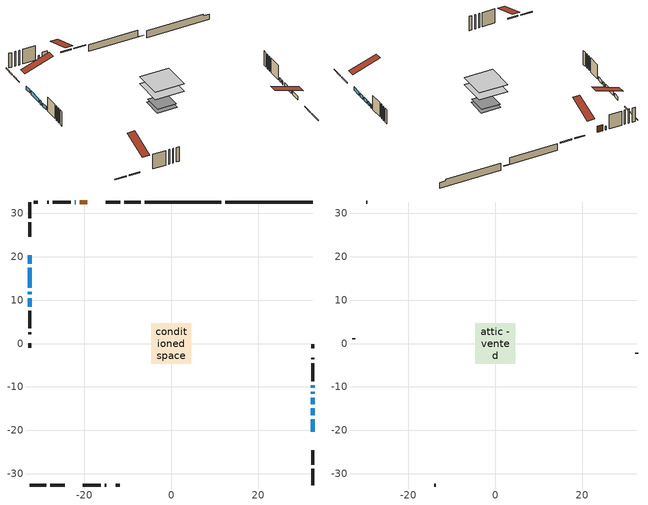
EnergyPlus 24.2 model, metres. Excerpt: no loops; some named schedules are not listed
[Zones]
conditioned space
 floor outside (Floor1 construction): -0.89,-0.89 -0.89,0.89 0.89,0.89 0.89,-0.89 z1.22
 floor adiabatic (AdiabaticFloorConstruction): -4.62,-4.62 -4.62,4.62 4.62,4.62 4.62,-4.62 z3.66
 floor foundation (Slab1 construction): -3.21,-3.21 -3.21,3.21 3.21,3.21 3.21,-3.21 z-2.19
 floor foundation (Slab1 construction 1): -3.01,-3.01 -3.01,3.01 3.01,3.01 3.01,-3.01 z-1.07
 wall outside (RimJoist1 construction): -7.05,32.6 -10.82,32.6 / -32.6,-32.6 -28.83,-32.6 / -32.6,32.6 -32.6,28.83 / 32.6,-32.6 32.6,-28.83 z1.22:1.52
 wall outside (RimJoist2 construction): -11.75,32.6 -15.07,32.6 / -27.9,-32.6 -24.59,-32.6 / -32.6,27.9 -32.6,24.59 / 32.6,-27.9 32.6,-24.59 z1.22:1.52
 wall outside (AdiabaticWallConstruction 1): -19.31,32.6 -21.03,32.6 z1.22:3.25
 wall outside (AdiabaticWallConstruction): 32.6,-20.34 32.6,-17.44 / -21.95,32.6 -22.23,32.6 / 32.6,-16.51 32.6,-14.97 / -32.6,20.34 -32.6,18.43 / 32.6,-14.04 32.6,-12.5 / 32.6,-11.57 32.6,-11.1 / -32.6,17.5 -32.6,12.86 / -32.6,11.94 -32.6,11.34 / -32.6,10.41 -32.6,8.5 / 32.6,-10.17 32.6,-9.63 z1.22:2.44
 wall outside (Wall1 construction): -23.15,32.6 -27.26,32.6 / -20.34,-32.6 -16.24,-32.6 / -32.6,7.57 -32.6,3.47 / 32.6,-8.7 32.6,-4.6 z1.22:6.1
 wall outside (Wall2 construction): -28.19,32.6 -28.54,32.6 / -15.31,-32.6 -14.96,-32.6 / -32.6,2.54 -32.6,2.19 / 32.6,-3.67 32.6,-3.32 z1.22:6.1
 wall outside (Wall4 construction): -30.7,32.6 -31.67,32.6 / -12.79,-32.6 -11.82,-32.6 / -32.6,0.02 -32.6,-0.95 / 32.6,-1.15 32.6,-0.18 z1.22:6.1
 wall foundation (FoundationWall1 construction): 12.49,32.6,-2.19 12.49,32.6,0.15 30.59,32.6,0.15 30.59,32.6,-0.34 32.6,32.6,-0.34 32.6,32.6,-2.19
 wall foundation (FoundationWall2 construction): -6.12,32.6,-1.07 -6.12,32.6,1.22 9.63,32.6,1.22 9.63,32.6,-0.97 11.56,32.6,-0.97 11.56,32.6,-1.07
 window (WindowConstruction): 32.6,-20.34 32.6,-17.44 z1.22:2.44
 window (WindowConstruction 7): -21.95,32.6 -22.23,32.6 z1.22:2.44
 window (WindowConstruction 8): 32.6,-16.51 32.6,-14.97 z1.22:2.44
 window (WindowConstruction 9): -32.6,20.34 -32.6,18.43 z1.22:2.44
 window (WindowConstruction 1): 32.6,-14.04 32.6,-12.5 z1.22:2.44
 window (WindowConstruction 2): 32.6,-11.57 32.6,-11.1 z1.22:2.44
 window (WindowConstruction 3): -32.6,17.5 -32.6,12.87 z1.22:2.44
 window (WindowConstruction 4): -32.6,11.94 -32.6,11.34 z1.22:2.44
 window (WindowConstruction 5): -32.6,10.41 -32.6,8.5 z1.22:2.44
 window (WindowConstruction 6): 32.6,-10.17 32.6,-9.63 z1.22:2.44
 door (Door): -19.31,32.6 -21.03,32.6 z1.22:3.25
 ceiling adiabatic (AdiabaticFloorConstruction): 4.62,-4.62 4.62,4.62 -4.62,4.62 -4.62,-4.62 z3.66
attic - vented
 floor to conditioned space (Floor2 construction Reversed): -4.65,-4.65 -4.65,4.65 4.65,4.65 4.65,-4.65 z6.1
 wall outside (Wall3 construction): -29.47,32.6 -29.78,32.6 / -14.03,-32.6 -13.72,-32.6 / -32.6,1.26 -32.6,0.95 / 32.6,-2.39 32.6,-2.08 z1.22:6.1
 roof outside (Roof1 construction): -18.38,32.6,6.1 -18.38,23.55,9.11 -16,23.55,9.11 -16,32.6,6.1; -21.27,-32.6,6.1 -21.27,-23.55,9.11 -23.66,-23.55,9.11 -23.66,-32.6,6.1; -32.6,21.27,6.1 -23.55,21.27,9.11 -23.55,23.66,9.11 -32.6,23.66,6.1; 32.6,-21.27,6.1 23.55,-21.27,9.11 23.55,-23.66,9.11 32.6,-23.66,6.1
[Building]
Building 1: Terrain=Suburbs
[Site:Location]
Saskatoon Intl AP_SK: Latitude {deg}=52.17; Longitude {deg}=-106.7; Time Zone {hr}=-6; Elevation {m}=504; Keep Site Location Information=Yes
[Site:GroundTemperature:Shallow]
-3.29371, -5.9198, -6.13011, -4.88389, 0.118965, 5.09852, 9.41553, 12.1502, 12.3826, 10.1583, 5.95142, 1.12462
[Site:WaterMainsTemperature]
Calculation Method=Schedule; Temperature Schedule=mains temperature schedule
[Material] Roughness=Rough; Thermal Absorptance=0.9
Name | Thickness {m} | Conductivity {W/m-K} | Density {kg/m3} | Specific Heat {J/kg-K} | Solar Absorptance | Visible Absorptance
asphalt or fiberglass shingles | 0.00635 | 0.162714 | 1121.4 | 1465.45 | 0.84 | 0.84
ceiling loosefill ins | 0.338667 | 0.0480833 | 16.02 | 1046.75 | 0.7 | 0.7
ceiling stud and cavity | 0.1397 | 0.554794 | 65.682 | 1177.47 | 0.7 | 0.7
concrete 4.0 in. | 0.1016 | 1.803125 | 2242.8 | 837.4 | 0.7 | 0.7
concrete 8.0 in. | 0.2032 | 1.803125 | 2242.8 | 837.4 | 0.7 | 0.7
door material | 0.04445 | 0.188738 | 512.64 | 1214.23 | 0.7 | 0.7
exterior vertical ins | 0.00831898 | 0.029427 | 32.04 | 1214.23 | 0.7 | 0.7
exterior vertical ins 1 | 0.0430808 | 0.029427 | 32.04 | 1214.23 | 0.7 | 0.7
floor covering | 0.0127 | 0.0433444 | 54.468 | 1339.84 | 0.6 | 0.6
floor rigid ins | 0.103632 | 0.029427 | 32.04 | 1214.23 | 0.7 | 0.7
floor rigid ins 1; wall rigid ins 1 | 0.512978 | 0.029427 | 32.04 | 1214.23 | 0.7 | 0.7
floor stud and cavity | 0.1397 | 0.235985 | 92.3553 | 1139.71 | 0.7 | 0.7
floor stud and cavity 1 | 0.1397 | 1.75129 | 37.0049 | 1207.88 | 0.7 | 0.7
furniture material conditioned space 1 | 0.1524 | 0.115458 | 640.8 | 1214.23 | 0.6 | 0.6
gypsum board | 0.0127 | 0.160291 | 801 | 837.4 | 0.6 | 0.6
gypsum board 1 | 0.0127 | 0.160291 | 801 | 837.4 | 0.7 | 0.7
osb sheathing 0.5 in. | 0.0127 | 0.115458 | 512.64 | 1214.23 | 0.7 | 0.7
osb sheathing 0.75 in. | 0.01905 | 0.115458 | 512.64 | 1214.23 | 0.7 | 0.7
osb sheathing 2.0 in. | 0.0508 | 0.115458 | 512.64 | 1214.23 | 0.7 | 0.7
rim joist stud and cavity | 0.0508 | 0.0310355 | 125.044 | 1163.47 | 0.6 | 0.6
wall rigid ins | 0.051816 | 0.029427 | 32.04 | 1214.23 | 0.7 | 0.7
wall stud and cavity | 0.1397 | 0.0924691 | 139.0536 | 1170.24 | 0.7 | 0.7
wall stud and cavity 1 | 0.1397 | 0.102637 | 139.0536 | 1170.24 | 0.7 | 0.7
wall stud and cavity 2 | 0.0889 | 6.1454 | 50.32683 | 1063.81 | 0.6 | 0.6
wall stud and cavity 3 | 0.1397 | 0.105293 | 139.0536 | 1170.24 | 0.7 | 0.7
wall stud and cavity 4 | 0.0889 | 0.380278 | 52.3479 | 1209.89 | 0.7 | 0.7
wall stud and cavity 5 | 0.0889 | 0.391764 | 83.0341 | 1211.67 | 0.7 | 0.7
wood siding | 0.0254 | 0.102417 | 544.68 | 1172.36 | 0 | 0
wood siding 1 | 0.00254 | 0.102417 | 544.68 | 1172.36 | 0 | 0
wood siding 2; wood siding 3; wood siding 4 | 0.0254 | 0.102417 | 544.68 | 1172.36 | 0.7 | 0.7
[WindowMaterial:SimpleGlazingSystem]
Name | U-Factor {W/m2-K} | Solar Heat Gain Coefficient
WindowMaterial | 2.912814 | 0.67
WindowMaterial 1 | 2.92587 | 0.66
WindowMaterial 2 | 1.81923 | 0.52
WindowMaterial 3 | 2.8725 | 0.71
WindowMaterial 4 | 3.032052 | 0.57
WindowMaterial 5 | 2.921331 | 0.67
WindowMaterial 6 | 3.02467 | 0.56
[Construction]
AdiabaticFloorConstruction: floor stud and cavity 1, floor rigid ins 1, osb sheathing 0.75 in., floor covering
AdiabaticWallConstruction: wood siding 3, wall rigid ins 1, wall stud and cavity 4, gypsum board
AdiabaticWallConstruction 1: wood siding 4, wall rigid ins 1, wall stud and cavity 4, gypsum board
Door: door material
Floor1 construction: floor stud and cavity, floor rigid ins, osb sheathing 0.75 in., floor covering
Floor2 construction Reversed: gypsum board, ceiling stud and cavity, ceiling loosefill ins
FoundationWall1 construction; FoundationWall2 construction: concrete 8.0 in., gypsum board 1
furniture construction conditioned space 1: furniture material conditioned space 1
PartitionWallConstruction: gypsum board, wall stud and cavity 5, gypsum board
RimJoist1 construction; RimJoist2 construction: wood siding 2, osb sheathing 2.0 in., rim joist stud and cavity
Roof1 construction: asphalt or fiberglass shingles
Slab1 construction; Slab1 construction 1: concrete 4.0 in.
Wall1 construction: wood siding, osb sheathing 0.5 in., wall stud and cavity, gypsum board
Wall2 construction: wood siding, osb sheathing 0.5 in., wall stud and cavity 1, gypsum board
Wall3 construction: wood siding 1, wall stud and cavity 2
Wall4 construction: wood siding, wall rigid ins, osb sheathing 0.5 in., wall stud and cavity 3, gypsum board
WindowConstruction: WindowMaterial
WindowConstruction 1; WindowConstruction 8: WindowMaterial 1
WindowConstruction 2: WindowMaterial 2
WindowConstruction 3: WindowMaterial 3
WindowConstruction 4: WindowMaterial 4
WindowConstruction 5; WindowConstruction 9: WindowMaterial 5
WindowConstruction 6; WindowConstruction 7: WindowMaterial 6
[Zone] Multiplier=1; Part of Total Floor Area=Yes
Name | Volume {m3}
attic - vented | 42.2611
conditioned space | 406.5
[Space]
Name | Zone | Volume {m3}
attic - vented 1 | attic - vented | 42.2611
conditioned space 1 | conditioned space | 406.5
[ZoneInfiltration:EffectiveLeakageArea]
infil attic - vented 1: Zone or Space=attic - vented 1; Schedule=Always On Discrete; Effective Air Leakage Area {cm2}=2959.2; Stack Coefficient=0.00054887; Wind Coefficient=1.5829e-05
[ZoneMixing]
whole house fan mix: Zone or Space=attic - vented; Schedule=Always On Continuous; Design Flow Rate Calculation Method=Flow/Zone; Design Flow Rate {m3/s}=0; Source Zone or Space=conditioned space
[SurfaceProperty:ExposedFoundationPerimeter] Exposed Perimeter Calculation Method=TotalExposedPerimeter
Name | Total Exposed Perimeter {m}
Slab1 | 20.117
Slab1 1 | 17.678
[InternalMass] Zone or ZoneList=conditioned space; Space or SpaceList=conditioned space 1
Name | Construction | Surface Area {m2}
furniture mass conditioned space 1 | furniture construction conditioned space 1 | 66.3229
partition wall mass | PartitionWallConstruction | 165.807
[Lights]
interior lighting: Zone or ZoneList or Space or SpaceList=conditioned space 1; Schedule=interior lighting schedule; Design Level Calculation Method=LightingLevel; Lighting Level {W}=343.2; Return Air Fraction=0; Fraction Radiant=0.6; Fraction Visible=0.2; Fraction Replaceable=1
[People]
occupants: Zone or ZoneList or Space or SpaceList=conditioned space 1; Number of People Schedule=occupants schedule; Number of People Calculation Method=People; Number of People=3; Fraction Radiant=0.314171; Sensible Heat Fraction=0.56303; Activity Level Schedule=occupants activity schedule; Carbon Dioxide Generation Rate {m3/s-W}=0; Enable ASHRAE 55 Comfort Warnings=No; Mean Radiant Temperature Calculation Type=EnclosureAveraged
[ElectricEquipment] Zone or ZoneList or Space or SpaceList=conditioned space 1; Design Level Calculation Method=EquipmentLevel
Name | Schedule | Design Level {W} | Fraction Latent | Fraction Radiant | Fraction Lost
clothes dryer | clothes dryer schedule | 140.772 | 0.015 | 0.081 | 0.85
clothes washer | clothes washer schedule | 32.1985 | 0.03 | 0.162 | 0.7
cooking range | cooking range schedule | 215.147 | 0.08 | 0.432 | 0.2
dishwasher | dishwasher schedule | 66.8632 | 0.3 | 0.18 | 0.4
fridge | fridge schedule | 72.9452 | 0 | 0.6 | 0
mech vent house fan | mech vent house fan schedule | 0 | 0 | 0 | 1
mech vent house fan cfis | mech vent house fan cfis schedule | 0 | 0 | 0 | 0
misc plug loads | misc plug loads schedule | 494.7 | 0.045 | 0.513 | 0.1
whole house fan | Always On Discrete | 0 | 0 | 0 | 1
[OtherEquipment] Zone or ZoneList or Space or SpaceList=conditioned space 1; Design Level Calculation Method=EquipmentLevel
Name | Fuel Type | Schedule | Design Level {W} | Fraction Latent | Fraction Radiant | Fraction Lost
clothes dryer 1 | Electricity | clothes dryer schedule | 0 | 0.015 | 0.081 | 0.85
cooking range 1 | Electricity | cooking range schedule | 0 | 0.08 | 0.432 | 0.2
general water use latent | None | general water use schedule | 62.594 | 1 | 0 | 0
general water use sensible | None | general water use schedule | -61.6891 | 0 | 0.6 | 0
mech vent house fan latent load | None | Always On Discrete | 0 | 1 | 0 | 0
mech vent house fan sensible load | None | Always On Discrete | 0 | 0 | 0 | 0
water heater energy adjustment1 | NaturalGas | Always On Discrete | 0.01 | 0 | 0 | 1
[ZoneInfiltration:DesignFlowRate] Zone or ZoneList or Space or SpaceList=conditioned space 1; Schedule=Always On Discrete; Design Flow Rate Calculation Method=Flow/Zone; Design Flow Rate {m3/s}=0
infil flow; natural vent flow; whole house fan flow
[AvailabilityManager:Scheduled]
central ac and furnace airloop Availability Manager: Schedule=Always On Discrete
[Foundation:Kiva] Initial Indoor Air Temperature {C}=21; Wall Depth Below Slab {m}=0.2032; Custom Block X Position 1 {m}=0.2159; Custom Block Z Position 1 {m}=0
Name | Wall Height Above Grade {m} | Custom Block Material Name 1 | Custom Block Depth 1 {m}
Foundation Kiva 1 | 0.150023 | exterior vertical ins | 2.34001
Foundation Kiva 2 | 1.21999 | exterior vertical ins 1 | 2.28999
[Foundation:Kiva:Settings]
Soil Conductivity {W/m-K}=0.849921; Soil Density {kg/m3}=1842.3; Soil Specific Heat {J/kg-K}=418.7; Ground Solar Absorptivity=0.9; Ground Thermal Absorptivity=0.9; Ground Surface Roughness {m}=0.03; Far-Field Width {m}=40; Deep-Ground Boundary Condition=ZeroFlux; Deep-Ground Depth {m}=40; Minimum Cell Dimension {m}=0.2; Maximum Cell Growth Coefficient=3; Simulation Timestep=Timestep
[Exterior:Lights]
exterior lighting: Schedule=exterior lighting schedule; Design Level {W}=75.6
[EnergyManagementSystem:GlobalVariable]
central_ac_and_furnace_airloop_Fan_RTF
infil_program_Qfan
infil_program_Qinf
natural_vent_program_Qnv
natural_vent_program_Qwhf
[EnergyManagementSystem:Sensor]
Name | Output:Variable or Output:Meter Index Key | Output:Variable or Output:Meter
airflow_gain | infil flow | Infiltration Sensible Heat Gain Energy
airflow_gain_1 | natural vent flow | Infiltration Sensible Heat Gain Energy
airflow_gain_2 | whole house fan flow | Infiltration Sensible Heat Gain Energy
airflow_loss | infil flow | Infiltration Sensible Heat Loss Energy
airflow_loss_1 | natural vent flow | Infiltration Sensible Heat Loss Energy
airflow_loss_2 | whole house fan flow | Infiltration Sensible Heat Loss Energy
clg_load_cond |  | Cooling:EnergyTransfer:Zone:CONDITIONED SPACE
clg_sp_s; clg_sp_s_1 | cooling setpoint | Schedule Value
clothes_dryer_exhaust_0_sch_s | clothes dryer exhaust 0 schedule | Schedule Value
cool_season | cooling season schedule | Schedule Value
htg_load_cond |  | Heating:EnergyTransfer:Zone:CONDITIONED SPACE
htg_sp_s; htg_sp_s_1 | heating setpoint | Schedule Value
ig_ee_conv | clothes dryer | Electric Equipment Convective Heating Energy
ig_ee_conv_2 | cooking range | Electric Equipment Convective Heating Energy
ig_ee_conv_4 | fridge | Electric Equipment Convective Heating Energy
ig_ee_conv_5 | misc plug loads | Electric Equipment Convective Heating Energy
ig_ee_conv_6 | whole house fan | Electric Equipment Convective Heating Energy
ig_ee_rad | clothes dryer | Electric Equipment Radiant Heating Energy
ig_ee_rad_2 | cooking range | Electric Equipment Radiant Heating Energy
ig_ee_rad_4 | fridge | Electric Equipment Radiant Heating Energy
ig_ee_rad_5 | misc plug loads | Electric Equipment Radiant Heating Energy
ig_ee_rad_6 | whole house fan | Electric Equipment Radiant Heating Energy
ig_lgt_conv | interior lighting | Lights Convective Heating Energy
ig_lgt_rad | interior lighting | Lights Radiant Heating Energy
ig_lgt_vis | interior lighting | Lights Visible Radiation Heating Energy
ig_oe_conv | clothes dryer 1 | Other Equipment Convective Heating Energy
ig_oe_conv_1 | cooking range 1 | Other Equipment Convective Heating Energy
ig_oe_conv_2 | general water use latent | Other Equipment Convective Heating Energy
ig_oe_conv_3 | general water use sensible | Other Equipment Convective Heating Energy
ig_oe_conv_4 | water heater energy adjustment1 | Other Equipment Convective Heating Energy
ig_oe_rad | clothes dryer 1 | Other Equipment Radiant Heating Energy
ig_oe_rad_1 | cooking range 1 | Other Equipment Radiant Heating Energy
ig_oe_rad_2 | general water use latent | Other Equipment Radiant Heating Energy
ig_oe_rad_3 | general water use sensible | Other Equipment Radiant Heating Energy
ig_oe_rad_4 | water heater energy adjustment1 | Other Equipment Radiant Heating Energy
ig_ppl_conv | occupants | People Convective Heating Energy
ig_ppl_rad | occupants | People Radiant Heating Energy
im_conv | furniture mass conditioned space 1 | Surface Inside Face Convection Heat Gain Energy
im_conv_1 | partition wall mass | Surface Inside Face Convection Heat Gain Energy
im_ig | furniture mass conditioned space 1 | Surface Inside Face Internal Gains Radiation Heat Gain Energy
im_ig_1 | partition wall mass | Surface Inside Face Internal Gains Radiation Heat Gain Energy
im_lgt | furniture mass conditioned space 1 | Surface Inside Face Lights Radiation Heat Gain Energy
im_lgt_1 | partition wall mass | Surface Inside Face Lights Radiation Heat Gain Energy
im_sol | furniture mass conditioned space 1 | Surface Inside Face Solar Radiation Heat Gain Energy
im_sol_1 | partition wall mass | Surface Inside Face Solar Radiation Heat Gain Energy
im_surf | furniture mass conditioned space 1 | Surface Inside Face Net Surface Thermal Radiation Heat Gain Energy
im_surf_1 | partition wall mass | Surface Inside Face Net Surface Thermal Radiation Heat Gain Energy
mv_conv | mech vent house fan | Electric Equipment Convective Heating Energy
mv_conv_1 | mech vent house fan cfis | Electric Equipment Convective Heating Energy
mv_conv_2 | mech vent house fan latent load | Other Equipment Convective Heating Energy
mv_conv_3 | mech vent house fan sensible load | Other Equipment Convective Heating Energy
mv_rad | mech vent house fan | Electric Equipment Radiant Heating Energy
mv_rad_1 | mech vent house fan cfis | Electric Equipment Radiant Heating Energy
mv_rad_2 | mech vent house fan latent load | Other Equipment Radiant Heating Energy
mv_rad_3 | mech vent house fan sensible load | Other Equipment Radiant Heating Energy
natural_vent_s | natural vent schedule | Schedule Value
out_pb_s |  | Site Outdoor Air Barometric Pressure
out_wt_s |  | Site Outdoor Air Humidity Ratio
site_vw_s |  | Site Wind Speed
ss_back_out | Window1 | Surface Window Shortwave from Zone Back Out Window Heat Transfer Rate
ss_back_out_1 | Window10 | Surface Window Shortwave from Zone Back Out Window Heat Transfer Rate
ss_back_out_2 | Window11 | Surface Window Shortwave from Zone Back Out Window Heat Transfer Rate
ss_back_out_3 | Window12 | Surface Window Shortwave from Zone Back Out Window Heat Transfer Rate
ss_back_out_4 | Window3 | Surface Window Shortwave from Zone Back Out Window Heat Transfer Rate
ss_back_out_5 | Window4 | Surface Window Shortwave from Zone Back Out Window Heat Transfer Rate
ss_back_out_6 | Window5 | Surface Window Shortwave from Zone Back Out Window Heat Transfer Rate
ss_back_out_7 | Window6 | Surface Window Shortwave from Zone Back Out Window Heat Transfer Rate
ss_back_out_8 | Window7 | Surface Window Shortwave from Zone Back Out Window Heat Transfer Rate
ss_back_out_9 | Window8 | Surface Window Shortwave from Zone Back Out Window Heat Transfer Rate
ss_conv | Door1 | Surface Inside Face Convection Heat Gain Energy
ss_conv_1 | Window1 | Surface Inside Face Convection Heat Gain Energy
ss_conv_10 | Window8 | Surface Inside Face Convection Heat Gain Energy
ss_conv_2 | Window10 | Surface Inside Face Convection Heat Gain Energy
ss_conv_3 | Window11 | Surface Inside Face Convection Heat Gain Energy
ss_conv_4 | Window12 | Surface Inside Face Convection Heat Gain Energy
ss_conv_5 | Window3 | Surface Inside Face Convection Heat Gain Energy
ss_conv_6 | Window4 | Surface Inside Face Convection Heat Gain Energy
ss_conv_7 | Window5 | Surface Inside Face Convection Heat Gain Energy
ss_conv_8 | Window6 | Surface Inside Face Convection Heat Gain Energy
ss_conv_9 | Window7 | Surface Inside Face Convection Heat Gain Energy
ss_ig | Door1 | Surface Inside Face Internal Gains Radiation Heat Gain Energy
ss_ig_1 | Window1 | Surface Inside Face Internal Gains Radiation Heat Gain Energy
ss_ig_10 | Window8 | Surface Inside Face Internal Gains Radiation Heat Gain Energy
ss_ig_2 | Window10 | Surface Inside Face Internal Gains Radiation Heat Gain Energy
ss_ig_3 | Window11 | Surface Inside Face Internal Gains Radiation Heat Gain Energy
ss_ig_4 | Window12 | Surface Inside Face Internal Gains Radiation Heat Gain Energy
ss_ig_5 | Window3 | Surface Inside Face Internal Gains Radiation Heat Gain Energy
ss_ig_6 | Window4 | Surface Inside Face Internal Gains Radiation Heat Gain Energy
ss_ig_7 | Window5 | Surface Inside Face Internal Gains Radiation Heat Gain Energy
ss_ig_8 | Window6 | Surface Inside Face Internal Gains Radiation Heat Gain Energy
ss_ig_9 | Window7 | Surface Inside Face Internal Gains Radiation Heat Gain Energy
ss_lgt | Door1 | Surface Inside Face Lights Radiation Heat Gain Energy
ss_sol | Door1 | Surface Inside Face Solar Radiation Heat Gain Energy
ss_surf | Door1 | Surface Inside Face Net Surface Thermal Radiation Heat Gain Energy
ss_surf_1 | Window1 | Surface Inside Face Net Surface Thermal Radiation Heat Gain Energy
ss_surf_10 | Window8 | Surface Inside Face Net Surface Thermal Radiation Heat Gain Energy
ss_surf_2 | Window10 | Surface Inside Face Net Surface Thermal Radiation Heat Gain Energy
ss_surf_3 | Window11 | Surface Inside Face Net Surface Thermal Radiation Heat Gain Energy
ss_surf_4 | Window12 | Surface Inside Face Net Surface Thermal Radiation Heat Gain Energy
ss_surf_5 | Window3 | Surface Inside Face Net Surface Thermal Radiation Heat Gain Energy
ss_surf_6 | Window4 | Surface Inside Face Net Surface Thermal Radiation Heat Gain Energy
ss_surf_7 | Window5 | Surface Inside Face Net Surface Thermal Radiation Heat Gain Energy
ss_surf_8 | Window6 | Surface Inside Face Net Surface Thermal Radiation Heat Gain Energy
ss_surf_9 | Window7 | Surface Inside Face Net Surface Thermal Radiation Heat Gain Energy
ss_trans_in | Window1 | Surface Window Transmitted Solar Radiation Rate
ss_trans_in_1 | Window10 | Surface Window Transmitted Solar Radiation Rate
ss_trans_in_2 | Window11 | Surface Window Transmitted Solar Radiation Rate
ss_trans_in_3 | Window12 | Surface Window Transmitted Solar Radiation Rate
ss_trans_in_4 | Window3 | Surface Window Transmitted Solar Radiation Rate
ss_trans_in_5 | Window4 | Surface Window Transmitted Solar Radiation Rate
ss_trans_in_6 | Window5 | Surface Window Transmitted Solar Radiation Rate
ss_trans_in_7 | Window6 | Surface Window Transmitted Solar Radiation Rate
ss_trans_in_8 | Window7 | Surface Window Transmitted Solar Radiation Rate
ss_trans_in_9 | Window8 | Surface Window Transmitted Solar Radiation Rate
ss_trans_out | Window1 | Surface Inside Face Initial Transmitted Diffuse Transmitted Out Window Solar Radiation Rate
ss_trans_out_1 | Window10 | Surface Inside Face Initial Transmitted Diffuse Transmitted Out Window Solar Radiation Rate
ss_trans_out_2 | Window11 | Surface Inside Face Initial Transmitted Diffuse Transmitted Out Window Solar Radiation Rate
ss_trans_out_3 | Window12 | Surface Inside Face Initial Transmitted Diffuse Transmitted Out Window Solar Radiation Rate
ss_trans_out_4 | Window3 | Surface Inside Face Initial Transmitted Diffuse Transmitted Out Window Solar Radiation Rate
ss_trans_out_5 | Window4 | Surface Inside Face Initial Transmitted Diffuse Transmitted Out Window Solar Radiation Rate
ss_trans_out_6 | Window5 | Surface Inside Face Initial Transmitted Diffuse Transmitted Out Window Solar Radiation Rate
ss_trans_out_7 | Window6 | Surface Inside Face Initial Transmitted Diffuse Transmitted Out Window Solar Radiation Rate
ss_trans_out_8 | Window7 | Surface Inside Face Initial Transmitted Diffuse Transmitted Out Window Solar Radiation Rate
ss_trans_out_9 | Window8 | Surface Inside Face Initial Transmitted Diffuse Transmitted Out Window Solar Radiation Rate
s_conv | Floor1 | Surface Inside Face Convection Heat Gain Energy
s_conv_1 | Floor2 | Surface Inside Face Convection Heat Gain Energy
s_conv_10 | RimJoist2:0 | Surface Inside Face Convection Heat Gain Energy
s_conv_11 | RimJoist2:180 | Surface Inside Face Convection Heat Gain Energy
s_conv_12 | RimJoist2:270 | Surface Inside Face Convection Heat Gain Energy
s_conv_13 | RimJoist2:90 | Surface Inside Face Convection Heat Gain Energy
s_conv_14 | Slab1 | Surface Inside Face Convection Heat Gain Energy
s_conv_15 | Slab1 1 | Surface Inside Face Convection Heat Gain Energy
s_conv_16 | Wall1:0 | Surface Inside Face Convection Heat Gain Energy
s_conv_17 | Wall1:180 | Surface Inside Face Convection Heat Gain Energy
s_conv_18 | Wall1:270 | Surface Inside Face Convection Heat Gain Energy
s_conv_19 | Wall1:90 | Surface Inside Face Convection Heat Gain Energy
s_conv_2 | FoundationWall1 | Surface Inside Face Convection Heat Gain Energy
s_conv_20 | Wall2:0 | Surface Inside Face Convection Heat Gain Energy
s_conv_21 | Wall2:180 | Surface Inside Face Convection Heat Gain Energy
s_conv_22 | Wall2:270 | Surface Inside Face Convection Heat Gain Energy
s_conv_23 | Wall2:90 | Surface Inside Face Convection Heat Gain Energy
s_conv_24 | Wall4:0 | Surface Inside Face Convection Heat Gain Energy
s_conv_25 | Wall4:180 | Surface Inside Face Convection Heat Gain Energy
s_conv_26 | Wall4:270 | Surface Inside Face Convection Heat Gain Energy
s_conv_27 | Wall4:90 | Surface Inside Face Convection Heat Gain Energy
s_conv_3 | FoundationWall2 | Surface Inside Face Convection Heat Gain Energy
s_conv_4 | inferred conditioned ceiling | Surface Inside Face Convection Heat Gain Energy
s_conv_5 | inferred conditioned floor | Surface Inside Face Convection Heat Gain Energy
s_conv_6 | RimJoist1:0 | Surface Inside Face Convection Heat Gain Energy
s_conv_7 | RimJoist1:180 | Surface Inside Face Convection Heat Gain Energy
s_conv_8 | RimJoist1:270 | Surface Inside Face Convection Heat Gain Energy
s_conv_9 | RimJoist1:90 | Surface Inside Face Convection Heat Gain Energy
s_ig | Floor1 | Surface Inside Face Internal Gains Radiation Heat Gain Energy
s_ig_1 | Floor2 | Surface Inside Face Internal Gains Radiation Heat Gain Energy
s_ig_10 | RimJoist2:0 | Surface Inside Face Internal Gains Radiation Heat Gain Energy
s_ig_11 | RimJoist2:180 | Surface Inside Face Internal Gains Radiation Heat Gain Energy
s_ig_12 | RimJoist2:270 | Surface Inside Face Internal Gains Radiation Heat Gain Energy
s_ig_13 | RimJoist2:90 | Surface Inside Face Internal Gains Radiation Heat Gain Energy
